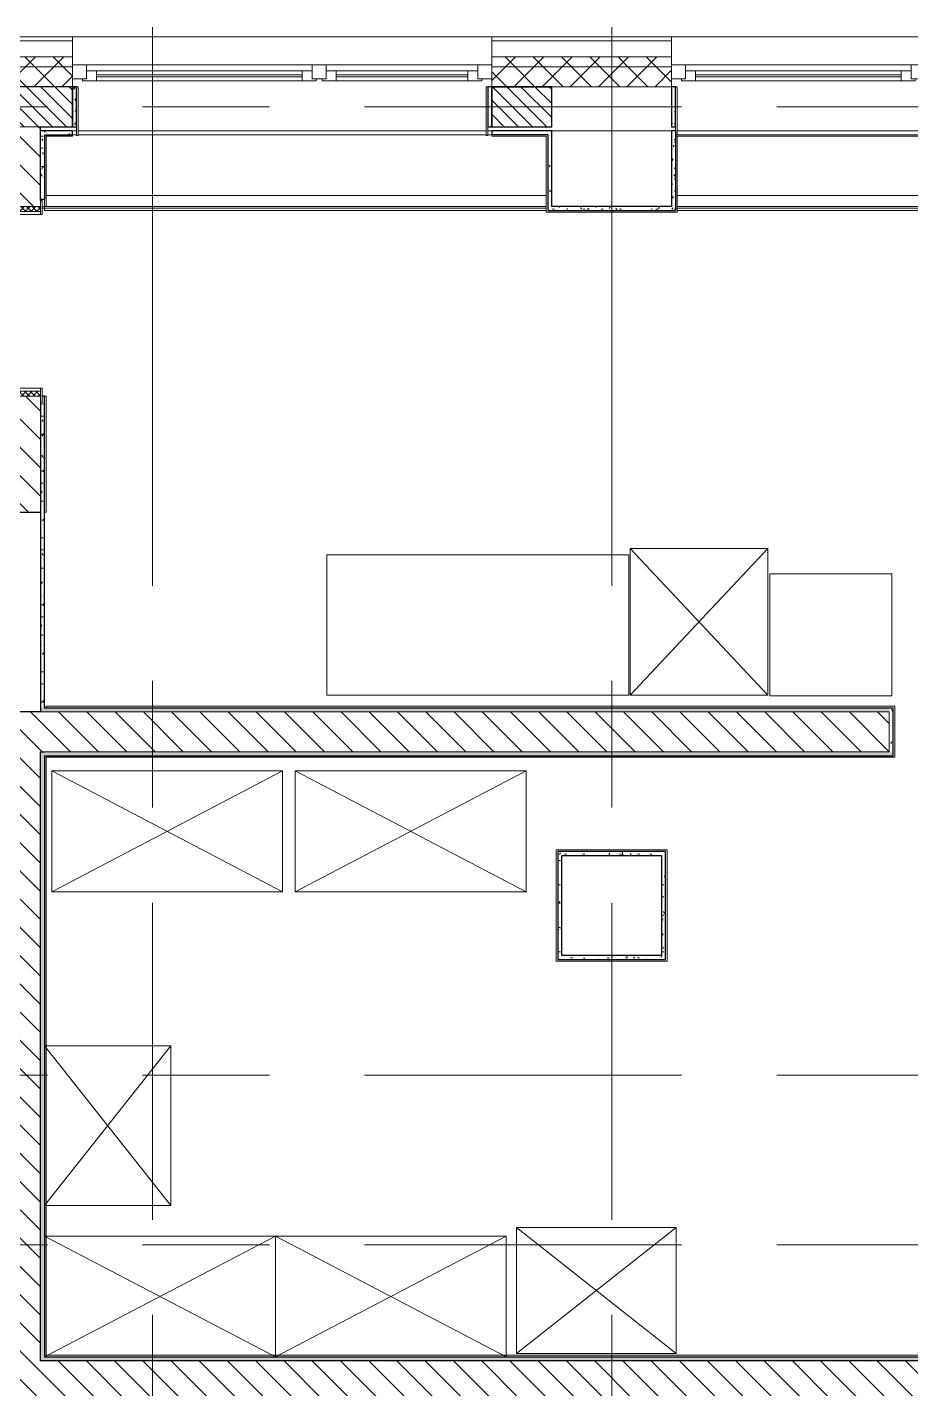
# Model space of a CAD drawing. Header units: millimetres. Extents: x 39286 to 136192, y -1987 to 27400.
# Drawn here: x 51533 to 55958, y 20580 to 27398 of the extents above; entities that cross this region are included whole.
import ezdxf

# ---------------------------------------------------------------- set-up
doc = ezdxf.new("R2010")
doc.units = ezdxf.units.MM
doc.linetypes.add('Осевая', pattern=[3175, 635, -476.25, 1587.5, -476.25])
doc.linetypes.add('Штрих короткий', pattern=[300, 150, -150])
for name, color, linetype, lineweight in [('A-DOOR', 7, 'Continuous', 9), ('A-DOOR-1', 7, 'Continuous', 13), ('A-DOOR-2', 7, 'Штрих короткий', 9), ('A-DOOR-FRAM', 7, 'Continuous', 13), ('A-DOOR-FRAM-1', 7, 'Continuous', 9), ('A-GLAZ', 7, 'Continuous', 9), ('A-GLAZ-1', 7, 'Continuous', 13), ('A-WALL', 7, 'Continuous', 9), ('I-WALL', 7, 'Continuous', 9), ('Оси', 7, 'Continuous', 9), ('Оси-2', 7, 'Осевая', 9)]:
    doc.layers.add(name, color=color, linetype=linetype, lineweight=lineweight)
for name, color, linetype, lineweight, true_color in [('A-WALL-1', 7, 'Continuous', 25, 0x3c3c3c), ('A-WALL-3', 7, 'Continuous', 13, 0x3c3c3c), ('A-WALL-FNSH-1', 7, 'Continuous', 9, 0x3c3c3c), ('A-WALL-FNSH-2', 7, 'Continuous', 13, 0x3c3c3c), ('I-FURN-1', 7, 'Continuous', 9, 0xf0f0f0)]:
    doc.layers.add(name, color=color, linetype=linetype, lineweight=lineweight, true_color=true_color)
pattern_1 = [(135, (0, 0), (-70.71068, -70.71068), [])]
pattern_2 = [(45, (0, 0), (-70.71068, 70.71068), []), (135, (0, 0), (-70.71068, -70.71068), [])]
pattern_3 = [(0, (0, 0), (121.92, 30.48), [10.058, -81.382, 10.058, -81.382, -487.68]), (0, (0, 0), (121.92, 30.48), [-182.88, 10.058, -172.822, 10.058, -81.382, -213.36]), (0, (0, 0), (121.92, 30.48), [-457.2, 10.058, -50.902, 10.058, -142.342]), (120, (45.72, 15.24), (-87.356454, 90.345817), [10.058, -81.382, 10.058, -81.382, -487.68]), (120, (45.72, 15.24), (-87.356454, 90.345817), [-182.88, 10.058, -172.822, 10.058, -81.382, -213.36]), (120, (45.72, 15.24), (-87.356454, 90.345817), [-457.2, 10.058, -50.902, 10.058, -142.342]), (240, (60.96, 76.2), (-34.563546, -120.825817), [10.058, -81.382, 10.058, -81.382, -487.68]), (240, (60.96, 76.2), (-34.563546, -120.825817), [-182.88, 10.058, -172.822, 10.058, -81.382, -213.36]), (240, (60.96, 76.2), (-34.563546, -120.825817), [-457.2, 10.058, -50.902, 10.058, -142.342])]

# ---------------------------------------------------------------- blocks, each defined once
blk = doc.blocks.new('120_Окно_СКБ_2Ст - 120_Окно_СКБ_2Ст 2100х2400 _мал створка справа_-19092174-План разверток пом_ 1_38_ Этаж 1')
at = {"layer": 'A-GLAZ'}
for p, q in [((1050, -5), (-1050, -5)), ((-930, -55), (100, -55)), ((100, -65), (-930, -65)), ((270, -55), (930, -55)), ((930, -65), (270, -65)), ((-1050, -75), (-1000, -75)), ((170, -75), (200, -75)), ((1000, -75), (1050, -75))]:
    blk.add_line(p, q, dxfattribs=at)
at = {"layer": 'A-GLAZ-1'}
for p, q in [((-1050, -75), (-1050, -5)), ((-1050, -5), (-980, -5)), ((-980, -5), (-980, -75)), ((150, -35), (-980, -35)), ((-980, -35), (-980, -75)), ((-930, -85), (-930, -35)), ((100, -85), (100, -35)), ((150, -75), (150, -5)), ((150, -5), (220, -5)), ((150, -75), (150, -35)), ((220, -5), (220, -75)), ((980, -35), (220, -35)), ((220, -35), (220, -75)), ((270, -85), (270, -35)), ((930, -85), (930, -35)), ((980, -75), (980, -5)), ((980, -5), (1050, -5)), ((980, -75), (980, -35)), ((1050, -5), (1050, -75)), ((-980, -75), (-1050, -75)), ((-980, -75), (-1000, -75)), ((-1000, -75), (-1000, -85)), ((-1000, -85), (170, -85)), ((170, -85), (-1000, -85)), ((220, -75), (150, -75)), ((170, -75), (150, -75)), ((170, -85), (170, -75)), ((220, -75), (200, -75)), ((200, -75), (200, -85)), ((200, -85), (1000, -85)), ((1000, -85), (200, -85)), ((1050, -75), (980, -75)), ((1000, -75), (980, -75)), ((1000, -85), (1000, -75))]:
    blk.add_line(p, q, dxfattribs=at)
blk = doc.blocks.new('110_Дверь_СКБ_1Ст_Внутренняя1 - Д-26л 950х2100 EIW30-32941023-План разверток пом_ 1_38_ Этаж 1')
at = {"layer": 'A-DOOR'}
h = blk.add_hatch(dxfattribs=at)
h.set_pattern_fill('FP_4', color=256, style=0, pattern_type=2)
h.set_pattern_definition([(135, (1826.41, 164.685), (-14.14214, -14.14214), []), (225, (1826.41, 164.685), (14.14214, -14.14214), [])])
h.paths.add_polyline_path([(462.5, -100), (487.5, -100), (487.5, 100), (462.5, 100)])
at = {"layer": 'A-DOOR-FRAM-1'}
h = blk.add_hatch(dxfattribs=at)
h.set_pattern_fill('FP_5', color=256, style=0, pattern_type=2)
h.set_pattern_definition([(45, (-296.384, 164.685), (-14.1421, 14.1421), []), (135, (-296.384, 164.685), (-14.1421, -14.1421), [])])
h.paths.add_polyline_path([(-462.5, -100), (-437.5, -100), (-437.5, 100), (-462.5, 100)])
at = {"layer": 'A-DOOR'}
blk.add_arc((437.5, 100), 850, 90, 180, dxfattribs=at)
at = {"layer": 'A-DOOR-1'}
for p, q in [((437.5, 950), (397.5, 950)), ((397.5, 950), (397.5, 100)), ((437.5, 100), (437.5, 950)), ((397.5, 100), (437.5, 100))]:
    blk.add_line(p, q, dxfattribs=at)
at = {"layer": 'A-DOOR-FRAM'}
for p, q in [((-422.5, 108), (-492.5, 108)), ((-492.5, 108), (-492.5, 100)), ((-492.5, 100), (-422.5, 100)), ((-437.5, 100), (-462.5, 100)), ((-462.5, 100), (-462.5, -100)), ((-412.5, 100), (-437.5, 100)), ((-437.5, 100), (-437.5, 20)), ((-437.5, -100), (-437.5, 100)), ((-422.5, 100), (-437.5, 100)), ((-437.5, 100), (-437.5, 99)), ((-437.5, 99), (-422.5, 99)), ((-422.5, 100), (-422.5, 108)), ((-422.5, 99), (-422.5, 100)), ((-412.5, 60), (-412.5, 100)), ((437.5, 100), (437.5, 60)), ((462.5, 100), (437.5, 100)), ((517.5, 108), (447.5, 108)), ((447.5, 108), (447.5, 100)), ((462.5, 100), (447.5, 100)), ((447.5, 100), (447.5, 99)), ((447.5, 100), (517.5, 100)), ((447.5, 99), (462.5, 99)), ((462.5, 20), (462.5, 100)), ((487.5, 100), (462.5, 100)), ((462.5, 100), (462.5, -100)), ((462.5, 99), (462.5, 100)), ((487.5, -100), (487.5, 100)), ((517.5, 100), (517.5, 108)), ((-437.5, 20), (-402.5, 20)), ((-422.5, 20), (-437.5, 20)), ((-437.5, 20), (-437.5, -100)), ((-422.5, -100), (-422.5, 20)), ((-402.5, 60), (-412.5, 60)), ((-402.5, 20), (-402.5, 60)), ((437.5, 60), (427.5, 60)), ((427.5, 60), (427.5, 20)), ((427.5, 20), (462.5, 20)), ((462.5, 20), (447.5, 20)), ((447.5, 20), (447.5, -100)), ((462.5, -100), (462.5, 20)), ((-422.5, -100), (-492.5, -100)), ((-492.5, -100), (-492.5, -108)), ((-492.5, -108), (-422.5, -108)), ((-462.5, -100), (-437.5, -100)), ((-437.5, -100), (-422.5, -100)), ((-422.5, -108), (-422.5, -100)), ((447.5, -100), (462.5, -100)), ((517.5, -100), (447.5, -100)), ((447.5, -100), (447.5, -108)), ((447.5, -108), (517.5, -108)), ((462.5, -100), (487.5, -100)), ((517.5, -108), (517.5, -100))]:
    blk.add_line(p, q, dxfattribs=at)
blk = doc.blocks.new('DOR_Проход в стене_Прямоугольный - 1000x1500-23441848-План разверток пом_ 1_38_ Этаж 1')
at = {"layer": 'A-DOOR-2'}
for p, q in [((500, 100), (-500, 100)), ((500, -100), (-500, -100))]:
    blk.add_line(p, q, dxfattribs=at)
blk = doc.blocks.new('Шкаф параметрический - 1_175п-25545211-План разверток пом_ 1_38_ Этаж 1')
at = {"layer": 'I-FURN-1'}
for p, q in [((0, 0), (800, 632)), ((0, 632), (800, 0)), ((800, 632), (0, 632)), ((0, 632), (0, 0)), ((0, 8), (0, 632)), ((0, 632), (800, 632)), ((800, 0), (800, 632)), ((800, 632), (800, 8)), ((0, 0), (800, 0))]:
    blk.add_line(p, q, dxfattribs=at)
blk = doc.blocks.new('Шкаф параметрический - 1_166п-25545423-План разверток пом_ 1_38_ Этаж 1')
at = {"layer": 'I-FURN-1'}
for p, q in [((0, 0), (1156, 605)), ((0, 605), (1156, 0)), ((1156, 605), (0, 605)), ((0, 605), (0, 0)), ((0, 0), (0, 605)), ((0, 605), (1156, 605)), ((1156, 0), (1156, 605)), ((1156, 605), (1156, 0)), ((0, 0), (1156, 0)), ((1156, 0), (0, 0))]:
    blk.add_line(p, q, dxfattribs=at)
blk = doc.blocks.new('Шкаф параметрический - 1_166п-V48-План разверток пом_ 1_38_ Этаж 1')
at = {"layer": 'I-FURN-1'}
for p, q in [((0, 0), (1156, 605)), ((0, 605), (1156, 0)), ((1156, 605), (0, 605)), ((0, 605), (0, 0)), ((8, 605), (1156, 605)), ((1156, 0), (1156, 605)), ((1156, 605), (1156, 8)), ((0, 0), (1156, 0))]:
    blk.add_line(p, q, dxfattribs=at)
blk = doc.blocks.new('Шкаф параметрический - 1_166п-V49-План разверток пом_ 1_38_ Этаж 1')
at = {"layer": 'I-FURN-1'}
for p, q in [((0, 0), (1156, 605)), ((0, 605), (1156, 0)), ((1156, 605), (0, 605)), ((0, 605), (0, 0)), ((0, 8), (0, 605)), ((0, 605), (1156, 605)), ((1156, 0), (1156, 605)), ((1156, 605), (1156, 8)), ((0, 0), (1156, 0))]:
    blk.add_line(p, q, dxfattribs=at)
blk = doc.blocks.new('Шкаф параметрический - 1_175п-V50-План разверток пом_ 1_38_ Этаж 1')
at = {"layer": 'I-FURN-1'}
for p, q in [((0, 0), (800, 632)), ((0, 632), (800, 0)), ((800, 632), (0, 632)), ((0, 632), (0, 0)), ((0, 0), (0, 632)), ((0, 632), (800, 632)), ((800, 0), (800, 632)), ((800, 632), (800, 0)), ((0, 0), (800, 0)), ((800, 0), (0, 0))]:
    blk.add_line(p, q, dxfattribs=at)
blk = doc.blocks.new('Стол базовый прямоугольный - 5_30п-25546053-План разверток пом_ 1_38_ Этаж 1')
at = {"layer": 'I-FURN-1'}
for p, q in [((756, 351), (-756, 351)), ((-756, 351), (-756, -351)), ((756, -351), (756, 351)), ((-756, -351), (756, -351))]:
    blk.add_line(p, q, dxfattribs=at)
blk = doc.blocks.new('Стол базовый прямоугольный - 5_32п-25546122-План разверток пом_ 1_38_ Этаж 1')
at = {"layer": 'I-FURN-1'}
for p, q in [((306, 305.5), (-306, 305.5)), ((-306, 305.5), (-306, -305.5)), ((306, -305.5), (306, 305.5)), ((-306, -305.5), (306, -305.5))]:
    blk.add_line(p, q, dxfattribs=at)
blk = doc.blocks.new('Шкаф параметрический - 1_146п-25555661-План разверток пом_ 1_38_ Этаж 1')
at = {"layer": 'I-FURN-1'}
for p, q in [((0, 0), (688.5, 734.4)), ((0, 734.4), (688.5, 0)), ((688.5, 734.4), (0, 734.4)), ((0, 734.4), (0, 0)), ((0, 0), (0, 734.4)), ((0, 734.4), (688.5, 734.4)), ((688.5, 0), (688.5, 734.4)), ((688.5, 734.4), (688.5, 0)), ((0, 0), (688.5, 0)), ((688.5, 0), (0, 0))]:
    blk.add_line(p, q, dxfattribs=at)
blk = doc.blocks.new('Зашивка приборов отопления7 - Зашивка приборов отопления-33277170-План разверток пом_ 1_38_ Этаж 1')
at = {"layer": 'A-WALL'}
for p, q in [((51780, 26880), (51760, 26880)), ((53832, 26880), (51788, 26880)), ((53860, 26880), (53840, 26880)), ((51619.5, 26537.5), (51619.5, 26480)), ((51628, 26555), (54132, 26555)), ((54132, 26555), (51628, 26555)), ((51619.5, 26480), (54132, 26480))]:
    blk.add_line(p, q, dxfattribs=at)
blk = doc.blocks.new('Зашивка приборов отопления8 - Зашивка приборов отопления-33277697-План разверток пом_ 1_38_ Этаж 1')
at = {"layer": 'A-WALL'}
for p, q in [((54112, 26880), (52068, 26880)), ((52060.5, 26860), (52060.5, 26852)), ((52068, 26555), (54112, 26555)), ((54112, 26555), (52068, 26555)), ((52068, 26480), (54112, 26480))]:
    blk.add_line(p, q, dxfattribs=at)

msp = doc.modelspace()

# ---------------------------------------------------------------- hatches: boundary and pattern name
at = {"layer": 'A-WALL'}
h = msp.add_hatch(dxfattribs=at)
h.set_pattern_fill('FP_9', color=256, style=0, pattern_type=2)
h.set_pattern_definition(pattern_2)
h.paths.add_polyline_path([(57705, 27200), (57705, 27250), (56860, 27250), (56860, 27200), (57668, 27200)])
h.paths.add_polyline_path([(54760, 27200), (54760, 27250), (53860, 27250), (53860, 27200), (54158.6, 27200)])
h.paths.add_polyline_path([(50860, 27200), (51760, 27200), (51760, 27250), (50860, 27250)])
h.paths.add_polyline_path([(44560, 27200), (44560, 27250), (42160, 27250), (42160, 27200), (44131.5, 27200)])
h.paths.add_polyline_path([(48760, 27200), (48760, 27250), (47660, 27250), (47660, 27200), (48643.7, 27200)])
h = msp.add_hatch(dxfattribs=at)
h.set_pattern_fill('FP_9', color=256, style=0, pattern_type=2)
h.set_pattern_definition(pattern_2)
h.paths.add_polyline_path([(57668, 27100), (57705, 27100), (57705, 27200), (56860, 27200), (56860, 27100), (57166.7, 27100)])
h.paths.add_polyline_path([(51760, 27100), (51760, 27200), (50860, 27200), (50860, 27100), (51150.4, 27100)])
h.paths.add_polyline_path([(53860, 27100), (54760, 27100), (54760, 27200), (53860, 27200)])
h.paths.add_polyline_path([(48160, 27100), (48760, 27100), (48760, 27200), (47660, 27200), (47660, 27100), (48142.3, 27100)])
h.paths.add_polyline_path([(44560, 27100), (44560, 27200), (42160, 27200), (42160, 27100), (44131.5, 27100)])
h = msp.add_hatch(dxfattribs=at)
h.set_pattern_fill('FP_1', color=256, style=0, pattern_type=2)
h.set_pattern_definition([(135, (0, 0), (-35.35534, -35.35534), [])])
h.paths.add_polyline_path([(57705, 26900), (57705, 27100), (56860, 27100), (56860, 26900), (57668, 26900)])
h.paths.add_polyline_path([(54158.6, 26900), (54160, 26900), (54160, 27100), (53860, 27100), (53860, 26900)])
h.paths.add_polyline_path([(47660, 26900), (48160, 26900), (48160, 27100), (47660, 27100), (47660, 27095.3)])
h.paths.add_polyline_path([(42780, 26900), (44560, 26900), (44560, 27100), (42760, 27100), (42760, 26900)])
h.paths.add_polyline_path([(50860, 26900), (51760, 26900), (51760, 27100), (50860, 27100), (50860, 27095.3)])
at = {"layer": 'I-WALL'}
h = msp.add_hatch(dxfattribs=at)
h.set_pattern_fill('FP_17', color=256, style=0, pattern_type=2)
h.set_pattern_definition(pattern_3)
h.paths.add_polyline_path([(51760, 26900), (51780, 26900), (51780, 27100), (51760, 27100)])
h = msp.add_hatch(dxfattribs=at)
h.set_pattern_fill('FP_17', color=256, style=0, pattern_type=2)
h.set_pattern_definition(pattern_3)
h.paths.add_polyline_path([(53840, 26900), (53860, 26900), (53860, 27100), (53840, 27100)])
h = msp.add_hatch(dxfattribs=at)
h.set_pattern_fill('FP_17', color=256, style=0, pattern_type=2)
h.set_pattern_definition(pattern_3)
h.paths.add_polyline_path([(54760, 26900), (54780, 26900), (54780, 27100), (54760, 27100)])
h = msp.add_hatch(dxfattribs=at)
h.set_pattern_fill('FP_2', color=256, style=0, pattern_type=2)
h.set_pattern_definition(pattern_1)
h.paths.add_polyline_path([(51400, 20520), (51600, 20520), (51600, 23970), (51400, 23970), (51400, 20762.4)])
h.paths.add_polyline_path([(51600, 24970), (51600, 25550), (51400, 25550), (51400, 24970)])
h.paths.add_polyline_path([(51400, 26500), (51600, 26500), (51600, 26900), (51400, 26900), (51400, 26530)])
h = msp.add_hatch(dxfattribs=at)
h.set_pattern_fill('FP_17', color=256, style=0, pattern_type=2)
h.set_pattern_definition(pattern_3)
h.paths.add_polyline_path([(51620, 23990), (51620, 25550), (51608, 25550), (51608, 25520), (51600, 25520), (51600, 23990)])
h.paths.add_polyline_path([(51600, 26537.5), (51620, 26537.5), (51620, 26880), (51600, 26880), (51600, 26819.9)])
h = msp.add_hatch(dxfattribs=at)
h.set_pattern_fill('FP_17', color=256, style=0, pattern_type=2)
h.set_pattern_definition(pattern_3)
h.paths.add_polyline_path([(54158.6, 26860), (54160, 26860), (54160, 26880), (53860, 26880), (53860, 26860), (54140, 26860)])
h.paths.add_polyline_path([(51640.9, 26860), (51760, 26860), (51760, 26880), (51620, 26880), (51620, 26860)])
h = msp.add_hatch(dxfattribs=at)
h.set_pattern_fill('FP_17', color=256, style=0, pattern_type=2)
h.set_pattern_definition(pattern_3)
h.paths.add_polyline_path([(54780, 26500), (54780, 26880), (54760, 26880), (54760, 26500)])
h = msp.add_hatch(dxfattribs=at)
h.set_pattern_fill('FP_17', color=256, style=0, pattern_type=2)
h.set_pattern_definition(pattern_3)
h.paths.add_polyline_path([(54160, 26480), (54160, 26860), (54140, 26860), (54140, 26480), (54158.6, 26480)])
h = msp.add_hatch(dxfattribs=at)
h.set_pattern_fill('FP_17', color=256, style=0, pattern_type=2)
h.set_pattern_definition(pattern_3)
h.paths.add_polyline_path([(54780, 26480), (54780, 26500), (54160, 26500), (54160, 26480), (54659.9, 26480)])
h = msp.add_hatch(dxfattribs=at)
h.set_pattern_fill('FP_17', color=256, style=0, pattern_type=2)
h.set_pattern_definition(pattern_3)
h.paths.add_polyline_path([(55850, 23970), (55850, 23990), (51600, 23990), (51600, 23970), (54158.6, 23970)])
h = msp.add_hatch(dxfattribs=at)
h.set_pattern_fill('FP_2', color=256, style=0, pattern_type=2)
h.set_pattern_definition(pattern_1)
h.paths.add_polyline_path([(55850, 23770), (55850, 23970), (51600, 23970), (51600, 23770), (54158.6, 23770)])
h = msp.add_hatch(dxfattribs=at)
h.set_pattern_fill('FP_17', color=256, style=0, pattern_type=2)
h.set_pattern_definition(pattern_3)
h.paths.add_polyline_path([(55870, 23770), (55870, 23990), (55850, 23990), (55850, 23770)])
h = msp.add_hatch(dxfattribs=at)
h.set_pattern_fill('FP_17', color=256, style=0, pattern_type=2)
h.set_pattern_definition(pattern_3)
h.paths.add_polyline_path([(51600, 20740), (51620, 20740), (51620, 23770), (51600, 23770), (51600, 20762.4)])
h = msp.add_hatch(dxfattribs=at)
h.set_pattern_fill('FP_17', color=256, style=0, pattern_type=2)
h.set_pattern_definition(pattern_3)
h.paths.add_polyline_path([(55870, 23750), (55870, 23770), (51620, 23770), (51620, 23750), (54158.6, 23750)])
h = msp.add_hatch(dxfattribs=at)
h.set_pattern_fill('FP_17', color=256, style=0, pattern_type=2)
h.set_pattern_definition(pattern_3)
h.paths.add_polyline_path([(54210, 23250), (54710, 23250), (54710, 23270), (54190, 23270), (54190, 23250)])
h = msp.add_hatch(dxfattribs=at)
h.set_pattern_fill('FP_17', color=256, style=0, pattern_type=2)
h.set_pattern_definition(pattern_3)
h.paths.add_polyline_path([(54210, 22730), (54210, 23250), (54190, 23250), (54190, 22730)])
h = msp.add_hatch(dxfattribs=at)
h.set_pattern_fill('FP_17', color=256, style=0, pattern_type=2)
h.set_pattern_definition(pattern_3)
h.paths.add_polyline_path([(54710, 22750), (54730, 22750), (54730, 23270), (54710, 23270), (54710, 22965.1)])
h = msp.add_hatch(dxfattribs=at)
h.set_pattern_fill('FP_17', color=256, style=0, pattern_type=2)
h.set_pattern_definition(pattern_3)
h.paths.add_polyline_path([(54730, 22730), (54730, 22750), (54210, 22750), (54210, 22730)])
h = msp.add_hatch(dxfattribs=at)
h.set_pattern_fill('FP_17', color=256, style=0, pattern_type=2)
h.set_pattern_definition(pattern_3)
h.paths.add_polyline_path([(51620, 20720), (57930, 20720), (57930, 20740), (51600, 20740), (51600, 20720)])
h = msp.add_hatch(dxfattribs=at)
h.set_pattern_fill('FP_2', color=256, style=0, pattern_type=2)
h.set_pattern_definition(pattern_1)
h.paths.add_polyline_path([(58130, 20520), (58130, 20720), (51600, 20720), (51600, 20520), (57930, 20520)])

# ---------------------------------------------------------------- linework, layer by layer
at = {"layer": 'A-WALL'}
for p, q in [((51760, 27350), (53860, 27350)), ((54760, 27350), (56860, 27350)), ((51760, 27250), (50860, 27250)), ((54760, 27250), (53860, 27250)), ((51760, 27200), (50860, 27200)), ((54760, 27200), (53860, 27200)), ((51600, 26900), (51400, 26900)), ((55850, 23970), (51600, 23970)), ((55850, 23770), (55850, 23970)), ((51620, 23770), (55850, 23770))]:
    msp.add_line(p, q, dxfattribs=at)
at = {"layer": 'A-WALL-1'}
for p, q in [((51760, 27100), (50860, 27100)), ((51780, 27100), (50860, 27100)), ((51760, 26900), (51760, 27100)), ((51760, 27100), (51760, 26900)), ((51780, 26900), (51780, 27100)), ((53860, 27100), (53840, 27100)), ((53840, 27100), (53840, 26900)), ((53860, 27100), (53860, 26900)), ((54160, 27100), (53860, 27100)), ((53860, 27100), (54160, 27100)), ((53860, 26900), (53860, 27100)), ((54160, 26900), (54160, 27100)), ((54780, 27100), (54760, 27100)), ((54760, 27100), (54760, 26900)), ((54780, 26900), (54780, 27100)), ((51600, 26900), (51760, 26900)), ((51600, 26530), (51600, 26900)), ((51760, 26880), (51600, 26880)), ((51760, 26900), (51780, 26900)), ((51760, 26860), (51760, 26880)), ((53840, 26900), (53860, 26900)), ((53860, 26900), (54160, 26900)), ((54160, 26880), (53860, 26880)), ((53860, 26880), (53860, 26860)), ((54160, 26500), (54160, 26880)), ((54760, 26900), (54780, 26900)), ((54780, 26880), (54760, 26880)), ((54760, 26880), (54760, 26500)), ((54780, 26880), (54780, 26480)), ((51620, 26860), (51760, 26860)), ((51620, 26860), (51620, 26537.5)), ((54140, 26860), (53860, 26860)), ((54140, 26860), (54140, 26480)), ((51600, 26537.5), (51620, 26537.5)), ((54140, 26480), (54780, 26480)), ((54760, 26500), (54160, 26500)), ((51600, 25520), (51600, 23970)), ((51620, 25550), (51608, 25550)), ((51620, 23990), (51620, 25550)), ((51380, 24970), (51600, 24970)), ((51600, 23970), (51380, 23970)), ((51620, 23990), (55870, 23990)), ((55870, 23750), (55870, 23990)), ((51600, 20720), (51600, 23770)), ((51600, 23770), (51620, 23770)), ((51620, 23750), (55870, 23750)), ((51620, 23750), (51620, 20740)), ((54730, 23270), (54190, 23270)), ((54190, 23270), (54190, 22730)), ((54210, 23250), (54710, 23250)), ((54210, 22750), (54210, 23250)), ((54710, 23250), (54710, 22750)), ((54730, 22730), (54730, 23270)), ((54190, 22730), (54730, 22730)), ((54710, 22750), (54210, 22750)), ((51620, 20740), (57910, 20740)), ((57930, 20720), (51600, 20720))]:
    msp.add_line(p, q, dxfattribs=at)
at = {"layer": 'A-WALL-3'}
for p, q in [((51760, 27330), (50860, 27330)), ((51760, 27100), (51760, 27330)), ((53860, 27330), (53860, 27100)), ((54760, 27330), (53860, 27330)), ((54760, 27100), (54760, 27330)), ((54160, 27100), (54760, 27100))]:
    msp.add_line(p, q, dxfattribs=at)
at = {"layer": 'A-WALL-FNSH-1'}
for p, q in [((51760, 27350), (50860, 27350)), ((51760, 27330), (51760, 27350)), ((54760, 27350), (53860, 27350)), ((53860, 27350), (53860, 27330)), ((54760, 27330), (54760, 27350))]:
    msp.add_line(p, q, dxfattribs=at)
at = {"layer": 'A-WALL-FNSH-2'}
for p, q in [((51788, 27100), (51780, 27100)), ((51788, 26856), (51788, 27100)), ((53840, 27100), (53832, 27100)), ((53832, 27100), (53832, 26856)), ((54788, 27100), (54780, 27100)), ((54788, 26860), (54788, 27100)), ((51780, 26900), (51780, 26856)), ((53840, 26856), (53840, 26900)), ((54780, 26900), (54780, 26860)), ((51628, 26852), (51760, 26852)), ((51628, 26500), (51628, 26852)), ((51760, 26852), (51760, 26860)), ((51780, 26856), (51788, 26856)), ((53832, 26856), (53840, 26856)), ((53860, 26860), (53860, 26852)), ((53860, 26852), (54132, 26852)), ((54132, 26852), (54132, 26472)), ((54780, 26860), (54788, 26860)), ((54788, 26852), (54780, 26852)), ((54788, 26472), (54788, 26852)), ((51620, 26537.5), (51620, 26500)), ((51620, 26500), (51628, 26500)), ((54132, 26472), (54788, 26472)), ((51628, 25550), (51620, 25550)), ((51628, 24970), (51628, 25550)), ((51620, 24970), (51628, 24970)), ((55878, 23998), (51628, 23998)), ((51628, 23998), (51628, 23990)), ((55878, 23742), (55878, 23998)), ((51628, 23742), (55878, 23742)), ((51628, 20748), (51628, 23742)), ((54738, 23278), (54182, 23278)), ((54182, 23278), (54182, 22722)), ((54738, 22722), (54738, 23278)), ((54182, 22722), (54738, 22722)), ((57902, 20748), (51628, 20748))]:
    msp.add_line(p, q, dxfattribs=at)
at = {"layer": 'I-WALL'}
for p, q in [((51780, 26880), (51760, 26880)), ((53832, 26880), (51788, 26880)), ((53860, 26880), (53840, 26880)), ((54760, 26880), (54160, 26880)), ((56832, 26880), (54788, 26880)), ((51780, 26860), (51760, 26860)), ((53832, 26860), (51788, 26860)), ((53860, 26860), (53840, 26860)), ((54788, 26860), (56832, 26860)), ((56832, 26852), (54788, 26852)), ((51608, 26500), (51620, 26500)), ((54132, 26492), (51608, 26492)), ((51628, 26500), (54132, 26500)), ((54788, 26500), (56832, 26500)), ((56832, 26492), (54788, 26492))]:
    msp.add_line(p, q, dxfattribs=at)
at = {"layer": 'Оси'}
for p, q in [((52160, 24898.1), (52160, 27398.1)), ((54460, 24898.1), (54460, 27398.1)), ((55651, 27000), (58151, 27000)), ((55651, 22150), (58151, 22150)), ((55651, 21300), (58151, 21300))]:
    msp.add_line(p, q, dxfattribs=at)
at = {"layer": 'Оси-2'}
for p, q in [((42586.3, 27000), (55651, 27000)), ((52160, 10790), (52160, 24898.1)), ((54460, 10790), (54460, 24898.1)), ((42586.3, 22150), (55651, 22150)), ((42586.3, 21300), (55651, 21300))]:
    msp.add_line(p, q, dxfattribs=at)

# ---------------------------------------------------------------- block references
at = {"layer": 'A-DOOR', "rotation": 89.9999999999999}
for name, p in [('110_Дверь_СКБ_1Ст_Внутренняя1 - Д-26л 950х2100 EIW30-32941023-План разверток пом_ 1_38_ Этаж 1', (51500, 26012.5)), ('DOR_Проход в стене_Прямоугольный - 1000x1500-23441848-План разверток пом_ 1_38_ Этаж 1', (51500, 24470))]:
    msp.add_blockref(name, p, dxfattribs=at)
at = {"layer": 'A-GLAZ'}
for p in [(52810, 27215), (55810, 27215)]:
    msp.add_blockref('120_Окно_СКБ_2Ст - 120_Окно_СКБ_2Ст 2100х2400 _мал створка справа_-19092174-План разверток пом_ 1_38_ Этаж 1', p, dxfattribs=at)
at = {"layer": 'A-WALL'}
for name, p in [('Зашивка приборов отопления7 - Зашивка приборов отопления-33277170-План разверток пом_ 1_38_ Этаж 1', (0, 0)), ('Зашивка приборов отопления8 - Зашивка приборов отопления-33277697-План разверток пом_ 1_38_ Этаж 1', (2720, 0))]:
    msp.add_blockref(name, p, dxfattribs=at)
at = {"layer": 'I-FURN-1'}
for name, p in [('Стол базовый прямоугольный - 5_30п-25546053-План разверток пом_ 1_38_ Этаж 1', (53790, 24405)), ('Шкаф параметрический - 1_146п-25555661-План разверток пом_ 1_38_ Этаж 1', (54553, 24052.8)), ('Стол базовый прямоугольный - 5_32п-25546122-План разверток пом_ 1_38_ Этаж 1', (55557.5, 24356.2)), ('Шкаф параметрический - 1_166п-V48-План разверток пом_ 1_38_ Этаж 1', (51620, 20740)), ('Шкаф параметрический - 1_166п-V49-План разверток пом_ 1_38_ Этаж 1', (52776, 20740)), ('Шкаф параметрический - 1_175п-V50-План разверток пом_ 1_38_ Этаж 1', (53982.9, 20756.1))]:
    msp.add_blockref(name, p, dxfattribs=at)
for name, p, rotation in [('Шкаф параметрический - 1_166п-25545423-План разверток пом_ 1_38_ Этаж 1', (52811.7, 23674.1), 180), ('Шкаф параметрический - 1_166п-25545423-План разверток пом_ 1_38_ Этаж 1', (54031.7, 23674.1), 180), ('Шкаф параметрический - 1_175п-25545211-План разверток пом_ 1_38_ Этаж 1', (51620, 22297.3), 270.0000000000006)]:
    msp.add_blockref(name, p, dxfattribs=dict(at, rotation=rotation))

doc.saveas('drawing.dxf')
